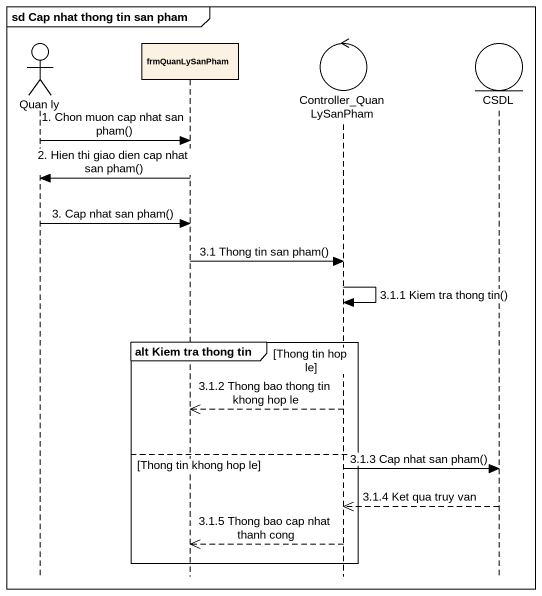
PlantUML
@startuml
mainframe sd Cap nhat thong tin san pham
hide footbox
actor "Quan ly" as Quan_ly
participant frmQuanLySanPham
control Controller_QuanLySanPham
entity CSDL

Quan_ly -> frmQuanLySanPham : 1. Chon muon cap nhat san pham()
frmQuanLySanPham -> Quan_ly : 2. Hien thi giao dien cap nhat san pham()
Quan_ly -> frmQuanLySanPham : 3. Cap nhat san pham()
frmQuanLySanPham -> Controller_QuanLySanPham : 3.1 Thong tin san pham()
Controller_QuanLySanPham -> Controller_QuanLySanPham : 3.1.1 Kiem tra thong tin()
group alt Kiem tra thong tin [Thong tin hop le]
  Controller_QuanLySanPham -->> frmQuanLySanPham : 3.1.2 Thong bao thong tin khong hop le
else Thong tin khong hop le
  Controller_QuanLySanPham -> CSDL : 3.1.3 Cap nhat san pham()
  CSDL -->> Controller_QuanLySanPham : 3.1.4 Ket qua truy van
  Controller_QuanLySanPham -->> frmQuanLySanPham : 3.1.5 Thong bao cap nhat thanh cong
end
@enduml
